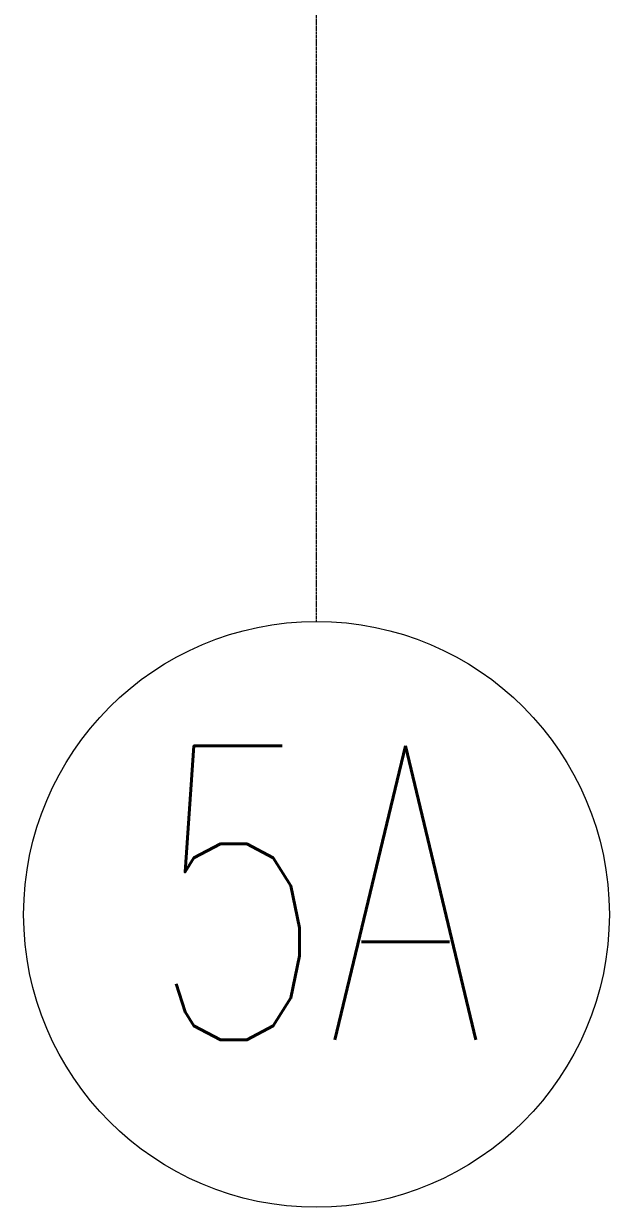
# Model space of a CAD drawing. Header units: millimetres. Extents: x 12827 to 178996, y -27589 to 73652.
# Drawn here: x 48502 to 50502, y -27589 to -23549 of the extents above; entities that cross this region are included whole.
import ezdxf

# ---------------------------------------------------------------- set-up
doc = ezdxf.new("R2010")
doc.units = ezdxf.units.MM
doc.linetypes.add('Grid Line__1_200_', pattern=[10.5, 6, -1.5, 1.5, -1.5])
for name, color, linetype, lineweight in [('A-ANNO-NOTE', 131, 'Continuous', 25), ('S-GRID', 1, 'Continuous', 5), ('S-GRID-IDEN', 1, 'Continuous', 25)]:
    doc.layers.add(name, color=color, linetype=linetype, lineweight=lineweight)
doc.styles.add('RomanS', font='romans__.ttf', dxfattribs={"width": 0.7, "height": 1003.164557})

# ---------------------------------------------------------------- blocks, each defined once
blk = doc.blocks.new('Grid - Bubble - 10mm-1724413-Copy of 1_F')
at = {"layer": 'A-ANNO-NOTE', "lineweight": 5}
blk.add_circle((0, 0), 5, dxfattribs=at)

msp = doc.modelspace()

# ---------------------------------------------------------------- linework, layer by layer
at = {"layer": 'S-GRID', "linetype": 'Grid Line__1_200_'}
msp.add_line((49501.79297, -25589.39423), (49501.79297, -20589.39423), dxfattribs=at)

# ---------------------------------------------------------------- block references
at = {"layer": 'S-GRID-IDEN', "lineweight": 5, "xscale": 199.9999999999999, "yscale": 199.9999999999999, "zscale": 199.9999999999999}
msp.add_blockref('Grid - Bubble - 10mm-1724413-Copy of 1_F', (49501.79297, -26589.39423), dxfattribs=at)

# ---------------------------------------------------------------- texts
at = {"layer": 'S-GRID-IDEN', "lineweight": 5, "insert": (49504.47851, -26014.49309), "char_height": 1003.164557, "width": 1500, "attachment_point": 2, "line_spacing_factor": 0.964689, "style": 'RomanS'}
msp.add_mtext('5A', dxfattribs=at)

doc.saveas('drawing.dxf')
